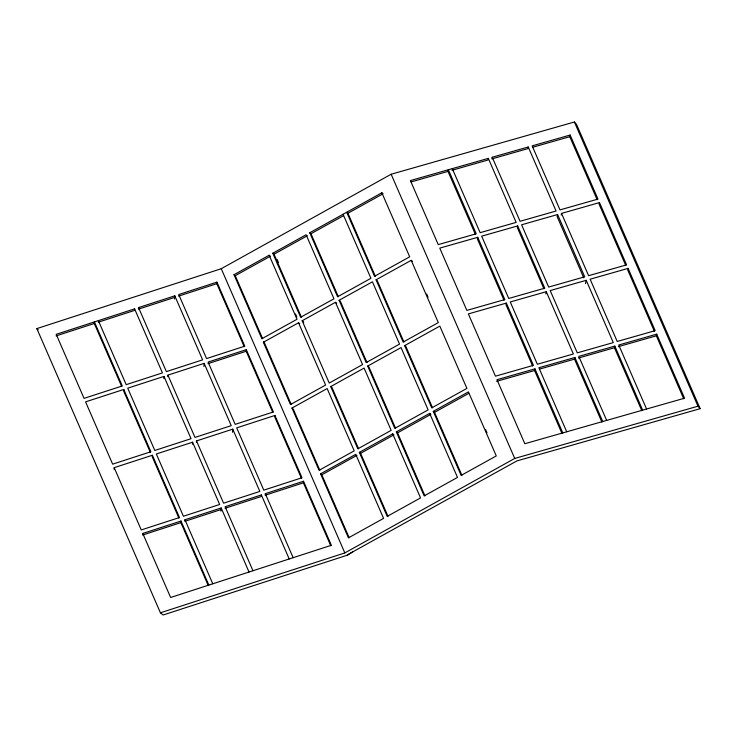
<?xml version="1.0" encoding="UTF-8"?>
<svg xmlns="http://www.w3.org/2000/svg" width="737" height="737" viewBox="0 0 737 737"><rect width="100%" height="100%" fill="white"/><g stroke="black" fill="none" stroke-linecap="round" stroke-linejoin="round"><path stroke-width="1.11" d="M121.679 386.483L94.299 323.497L94.41 321.922L122.259 385.958L84.046 398.367L56.205 334.331L134.595 308.867L162.444 372.904L126.202 384.668L98.362 320.641M114.06 469.239L114.18 467.663L152.384 455.254L179.469 517.531L141.255 529.94L114.18 467.663M123.779 389.458L150.864 451.744L112.65 464.153L85.566 401.868L123.779 389.458L123.659 391.034L150.284 452.26M134.595 308.867L134.484 310.443L98.242 322.216M138.547 307.587L166.387 371.623L202.629 359.849L174.78 295.823L138.547 307.587L138.427 309.162L174.66 297.398M142.785 533.45L142.665 535.025L180.878 522.616L180.998 521.041L142.785 533.45L170.625 597.486L331.364 545.279L303.524 481.252L265.311 493.661L265.191 495.236L303.404 482.827L303.524 481.252M152.384 455.254L152.273 456.829L178.888 518.047M163.807 378.514L163.964 376.414L127.731 388.178L154.807 450.464L191.049 438.69L163.964 376.414M167.796 376.708L167.916 375.133L204.149 363.359L231.234 425.645L194.992 437.41L167.916 375.133M174.549 298.973L174.78 295.823M249.023 572.023L221.183 507.986L184.941 519.76L184.821 521.335L221.063 509.562M192.412 444.3L192.569 442.2L156.336 453.974L183.412 516.25L219.654 504.477L192.569 442.2M196.401 442.495L196.521 440.919L232.754 429.155L259.839 491.432L223.597 503.196L196.521 440.919M203.909 366.51L204.149 363.359M244.205 346.685L216.825 283.708L216.945 282.133L178.732 294.542L206.572 358.569L244.785 346.16L216.945 282.133M220.943 511.137L221.183 507.986M232.524 432.297L232.754 429.155M272.81 412.471L246.186 351.245L246.305 349.67L208.101 362.079L235.177 424.365L273.39 411.955L246.305 349.67M252.966 570.742L225.126 506.706L261.368 494.942L261.248 496.517L225.006 508.281M274.919 415.456L301.995 477.742L263.782 490.151L236.706 427.865L274.919 415.456L274.8 417.031L301.415 478.258M475.393 234.384L448.004 171.399L448.372 169.75L476.213 233.786L438.248 244.61L410.398 180.574L488.309 158.363L516.149 222.399L480.137 232.671L452.297 168.635M488.309 158.363L487.94 160.021L451.928 170.284M492.224 157.248L491.855 158.897L527.867 148.634L528.236 146.985L492.224 157.248L520.073 221.284L556.085 211.022L528.236 146.985M477.742 237.296L504.827 299.572L466.853 310.397L439.768 248.12L477.742 237.296L477.373 238.945L503.997 300.171M517.678 225.909L544.754 288.185L508.742 298.457L481.666 236.172L517.678 225.909L517.31 227.558L543.924 288.784M506.347 303.082L533.431 365.359L495.457 376.183L468.373 313.907L506.347 303.082L505.978 304.731L532.602 365.957M597.145 199.681L569.756 136.695L570.134 135.046L532.16 145.871L560 209.898L597.974 199.082L570.134 135.046M557.605 214.531L584.69 276.808L548.678 287.071L521.593 224.794L557.605 214.531L557.135 216.632L583.759 277.858M561.161 215.066L561.53 213.408L599.494 202.583L626.579 264.869L588.605 275.693L561.53 213.408M545.785 293.897L546.283 291.695L510.271 301.967L537.347 364.244L573.358 353.981L546.283 291.695M561.972 433.503L534.583 370.518L534.951 368.868L496.978 379.693L524.827 443.729L684.553 398.201L656.713 334.165L618.739 344.99L646.579 409.026M599.494 202.583L599.126 204.241L625.75 265.458M585.473 283.616L586.21 280.318L550.198 290.581L577.283 352.857L613.295 342.594L586.21 280.318M601.899 422.126L574.519 359.14L574.888 357.491L538.876 367.754L566.716 431.79M628.108 268.379L655.184 330.655L617.21 341.48L590.134 279.203L628.108 268.379L627.731 270.028L654.355 331.254M641.835 410.739L614.446 347.753L614.815 346.104L578.803 356.367L606.652 420.403M683.724 398.8L656.345 335.814L656.713 334.165M347.293 554.897L516.904 460.911L700.15 408.676L576.574 124.47L574.39 122.001L391.144 174.236L221.257 268.719L36.85 328.601L160.426 612.806L163.126 614.999L347.532 555.118L352.839 551.82M700.15 408.676L697.967 406.207L514.721 458.442L344.833 552.925L160.426 612.806M234.016 274.708L269.162 255.232L270.387 256.218L235.241 275.693L234.016 274.708L261.856 338.744L297.002 319.268L269.162 255.232M272.782 253.224L306.122 234.753L333.962 298.789L300.632 317.26L272.782 253.224L274.017 254.21L301.405 317.196M343.073 214.274L370.923 278.3L337.592 296.771L309.743 232.745L381.849 192.781L383.083 193.767L347.938 213.251L346.703 212.256L374.553 276.292L409.698 256.817L381.849 192.781M274.017 254.21L307.347 235.739M309.743 232.745L310.977 233.73L343.331 215.803M298.531 322.778L325.607 385.055L290.461 404.53L263.385 342.254L298.531 322.778L299.756 323.764M335.482 302.29L362.567 364.575L329.236 383.047L302.152 320.761L335.482 302.29L336.717 303.285M339.112 300.281L372.443 281.81L399.528 344.096L366.197 362.567L339.112 300.281L340.347 301.267L366.971 362.493M411.218 260.327L438.303 322.603L403.157 342.079L376.073 279.802L411.218 260.327L412.453 261.313M291.99 408.04L327.136 388.565L354.211 450.841L319.066 470.317L291.99 408.04L293.215 409.026L319.84 470.252M330.756 386.557L364.096 368.085L391.172 430.362L357.841 448.833L330.756 386.557L331.991 387.542L358.615 448.769M367.717 366.068L401.048 347.597L428.133 409.883L394.802 428.354L367.717 366.068L368.951 367.063L395.576 428.28M404.677 345.589L439.823 326.113L466.908 388.39L431.762 407.874L404.677 345.589L405.912 346.574L432.536 407.801M320.595 473.827L355.741 454.351L383.581 518.387L348.435 537.863L320.595 473.827L321.82 474.812L349.209 537.798M359.37 452.343L392.701 433.872L393.927 434.858L360.596 453.329L359.37 452.343L387.211 516.379L420.541 497.908L392.701 433.872M396.322 431.864L429.662 413.393L430.887 414.378L397.556 432.849L396.322 431.864L424.171 495.89L457.502 477.419L429.662 413.393M433.282 411.375L468.428 391.9L496.277 455.936L461.132 475.411L433.282 411.375L434.517 412.37L461.906 475.347M321.82 474.812L356.966 455.337M434.517 412.37L468.658 393.447M56.086 335.906L94.299 323.497M178.612 296.117L216.825 283.708M207.981 363.654L246.186 351.245M411.117 181.919L448.004 171.399M532.869 147.207L569.756 136.695M496.609 381.342L534.583 370.518M539.595 369.09L574.519 359.14M578.434 358.025L614.446 347.753M618.371 346.639L656.345 335.814M376.073 279.802L377.307 280.788L403.931 342.014M302.152 320.761L303.801 322.078M263.385 342.254L264.611 343.239M36.85 328.601L38.204 329.697M574.39 122.001L697.967 406.207M614.815 346.104L642.664 410.14M574.888 357.491L602.728 421.518M534.951 368.868L562.801 432.905M391.144 174.236L514.721 458.442M426.677 294.035L428.059 297.204M485.637 429.634L487.01 432.785M347.938 213.251L375.326 276.228M310.977 233.73L338.366 296.716M397.556 432.849L424.945 495.835M277.075 259.396L278.448 262.547M360.596 453.329L387.984 516.315M295.491 313.953L296.864 317.103M235.241 275.693L262.63 338.679M263.846 341.489L291.235 404.466M221.257 268.719L344.833 552.925M303.404 482.827L330.784 545.804M265.311 493.661L293.151 557.697M261.368 494.942L289.208 558.978M184.941 519.76L212.781 583.796M180.998 521.041L208.838 585.077M180.878 522.616L208.258 585.602"/></g></svg>
